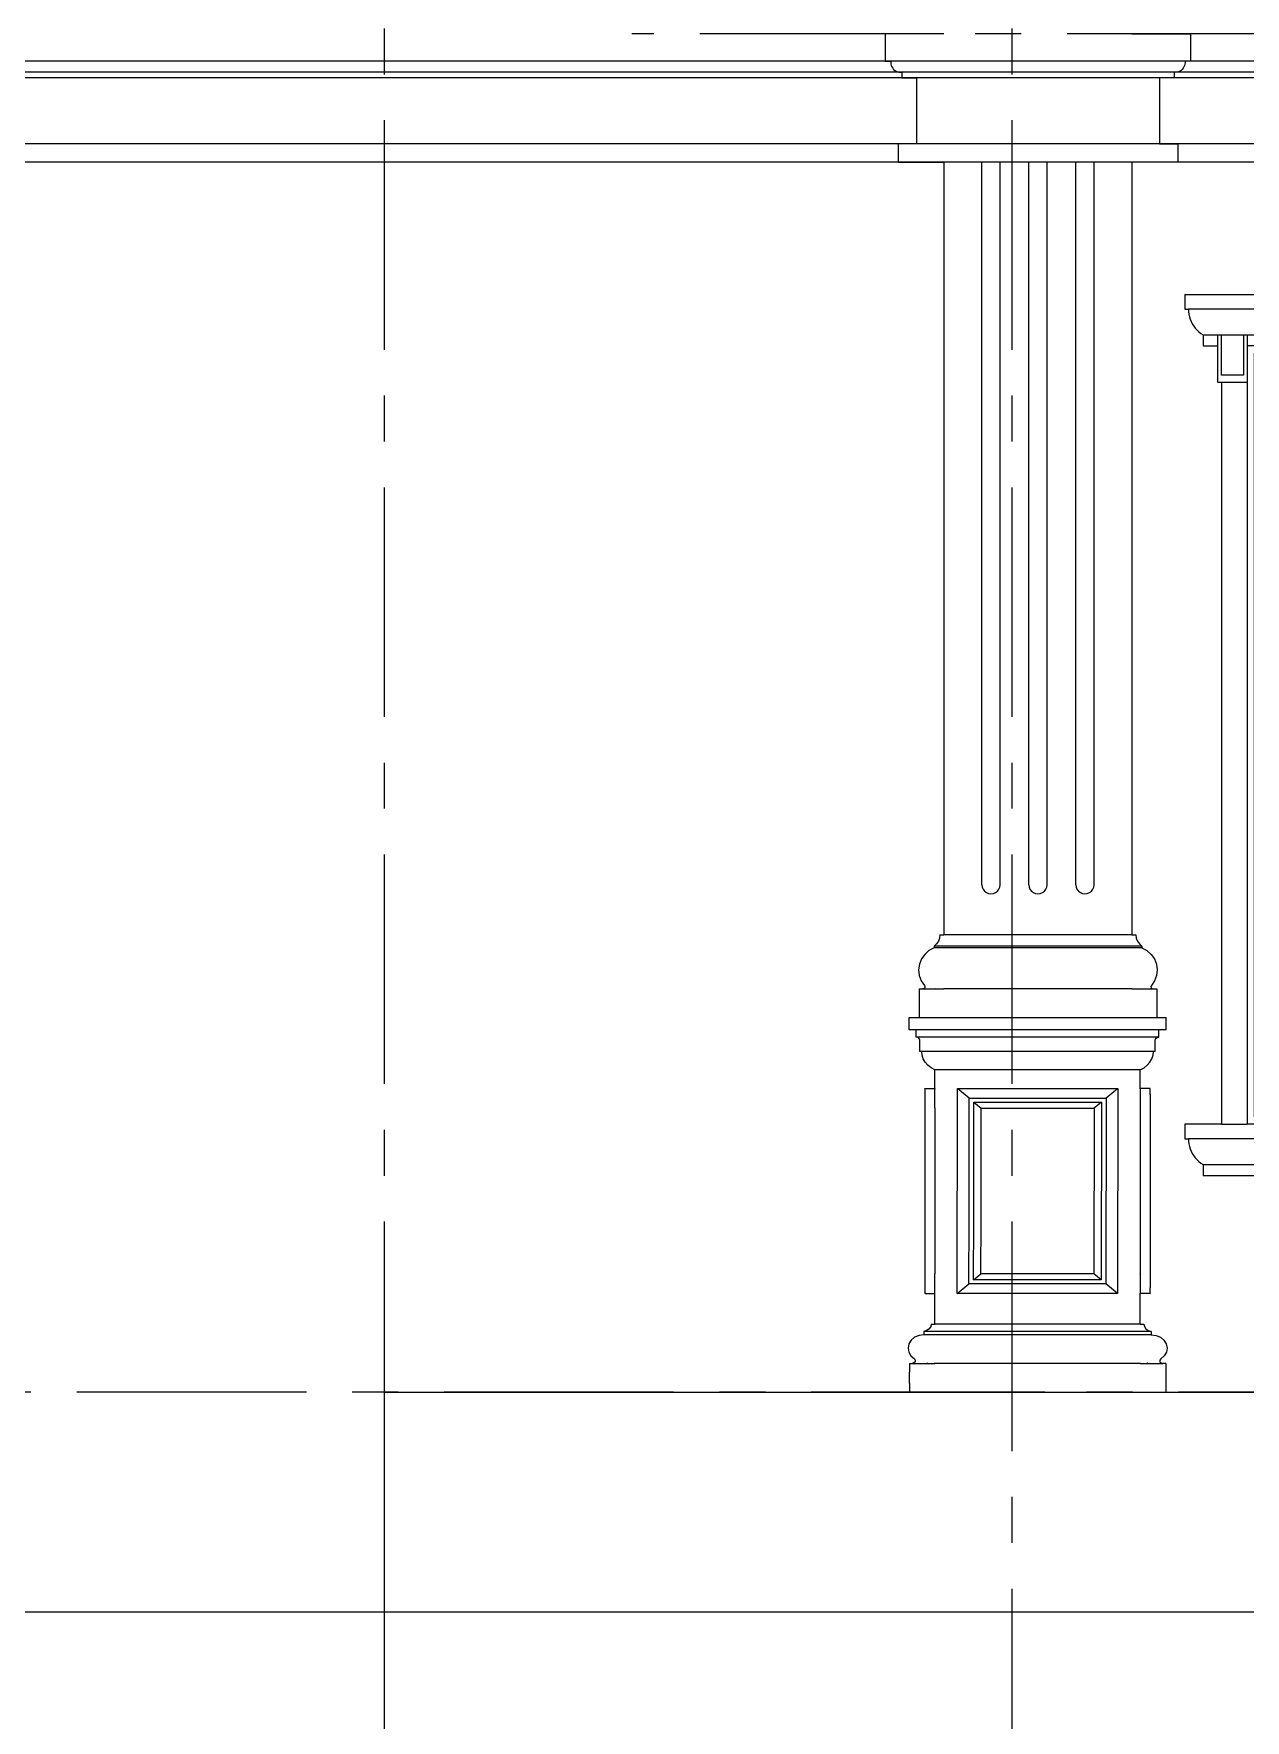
# Model space of a CAD drawing. Header units: millimetres. Extents: x 1832547 to 2001569, y -558009 to -417808.
# Drawn here: x 1917759 to 1921059, y -528238 to -523644 of the extents above; entities that cross this region are included whole.
import ezdxf

# ---------------------------------------------------------------- set-up
doc = ezdxf.new("R2010")
doc.units = ezdxf.units.MM
doc.header["$MEASUREMENT"] = 0
doc.linetypes.add('CENTER', pattern=[2, 1.25, -0.25, 0.25, -0.25])
for name, color, linetype, lineweight in [('CA.manh 08', 8, 'CONTINUOUS', 9), ('CA.thay 145', 145, 'CONTINUOUS', 18), ('CA.tim 67', 67, 'CENTER', 9), ('CA_manh 08', 8, 'CONTINUOUS', 9)]:
    doc.layers.add(name, color=color, linetype=linetype, lineweight=lineweight)

# ---------------------------------------------------------------- blocks, each defined once
blk = doc.blocks.new('A$C24fd44e5')
at = {"layer": 'CA.thay 145'}
for p, q in [((0, 2400), (0, 2360)), ((0, 2400), (2319.8, 2400)), ((2319.8, 2400), (2319.8, 2360)), ((0, 2360), (10, 2360)), ((10, 2360), (10.2, 2352.9)), ((2309.8, 2360), (10, 2360)), ((10.2, 2352.9), (11, 2345.9)), ((11, 2345.9), (12.4, 2339)), ((2308.8, 2345.9), (2307.3, 2339)), ((2309.6, 2352.9), (2308.8, 2345.9)), ((2309.8, 2360), (2309.6, 2352.9)), ((2309.8, 2360), (2319.8, 2360)), ((12.4, 2339), (14.5, 2332.3)), ((14.5, 2332.3), (17.1, 2325.7)), ((17.1, 2325.7), (20.3, 2319.5)), ((20.3, 2319.5), (24.1, 2313.5)), ((24.1, 2313.5), (28.4, 2307.9)), ((28.4, 2307.9), (33.2, 2302.7)), ((33.2, 2302.7), (38.4, 2298)), ((38.4, 2298), (44, 2293.7)), ((2281.4, 2298), (2275.7, 2293.7)), ((2286.6, 2302.7), (2281.4, 2298)), ((2291.4, 2307.9), (2286.6, 2302.7)), ((2295.7, 2313.5), (2291.4, 2307.9)), ((2299.4, 2319.5), (2295.7, 2313.5)), ((2302.7, 2325.7), (2299.4, 2319.5)), ((2305.3, 2332.3), (2302.7, 2325.7)), ((2307.3, 2339), (2305.3, 2332.3)), ((44, 2293.7), (50, 2290)), ((50, 2290), (90, 2290)), ((50, 2290), (50, 2260)), ((50, 2260), (90, 2260)), ((90, 2260), (90, 2290)), ((90, 2290), (100, 2290)), ((90, 2160), (90, 2260)), ((100, 2290), (160, 2290)), ((160, 2290), (170, 2290)), ((170, 2290), (2149.8, 2290)), ((170, 2290), (170, 2260)), ((2149.8, 2260), (170, 2260)), ((170, 2260), (170, 2160)), ((2149.8, 2290), (2159.8, 2290)), ((2149.8, 2290), (2149.8, 2260)), ((2149.8, 2260), (2149.8, 2160)), ((2159.8, 2290), (2219.8, 2290)), ((2219.8, 2290), (2229.8, 2290)), ((2229.8, 2290), (2269.8, 2290)), ((2229.8, 2260), (2229.8, 2290)), ((2229.8, 2160), (2229.8, 2260)), ((2269.8, 2260), (2229.8, 2260)), ((2275.7, 2293.7), (2269.8, 2290)), ((2269.8, 2290), (2269.8, 2260)), ((100, 2160), (90, 2160)), ((100, 2160), (100, 140)), ((170, 2160), (100, 2160)), ((170, 2160), (170, 140)), ((240, 210), (240, 2190)), ((240, 2190), (2079.8, 2190)), ((2079.8, 2190), (2079.8, 210)), ((2149.8, 2160), (2219.8, 2160)), ((2149.8, 2160), (2149.8, 140)), ((2219.8, 2160), (2229.8, 2160)), ((2219.8, 2160), (2219.8, 140)), ((2079.8, 210), (240, 210)), ((100, 140), (0, 140)), ((0, 140), (0, 100)), ((100, 140), (170, 140)), ((2149.8, 140), (170, 140)), ((2149.8, 140), (2219.8, 140)), ((2219.8, 140), (2319.8, 140)), ((2319.8, 140), (2319.8, 100)), ((0, 100), (10, 100)), ((10, 100), (10.2, 92.9)), ((2309.8, 100), (10, 100)), ((10.2, 92.9), (11, 85.9)), ((2309.6, 92.9), (2308.8, 85.9)), ((2309.8, 100), (2309.6, 92.9)), ((2309.8, 100), (2319.8, 100)), ((11, 85.9), (12.4, 79)), ((12.4, 79), (14.5, 72.3)), ((14.5, 72.3), (17.1, 65.7)), ((17.1, 65.7), (20.3, 59.5)), ((20.3, 59.5), (24.1, 53.5)), ((24.1, 53.5), (28.4, 47.9)), ((28.4, 47.9), (33.2, 42.7)), ((2291.4, 47.9), (2286.6, 42.7)), ((2295.7, 53.5), (2291.4, 47.9)), ((2299.4, 59.5), (2295.7, 53.5)), ((2302.7, 65.7), (2299.4, 59.5)), ((2305.3, 72.3), (2302.7, 65.7)), ((2307.3, 79), (2305.3, 72.3)), ((2308.8, 85.9), (2307.3, 79)), ((33.2, 42.7), (38.4, 38)), ((38.4, 38), (44, 33.7)), ((44, 33.7), (50, 30)), ((50, 30), (50, 0)), ((50, 30), (2269.8, 30)), ((50, 0), (2269.8, 0)), ((2275.7, 33.7), (2269.8, 30)), ((2269.8, 30), (2269.8, 0)), ((2281.4, 38), (2275.7, 33.7)), ((2286.6, 42.7), (2281.4, 38))]:
    blk.add_line(p, q, dxfattribs=at)
at = {"layer": 'CA_manh 08'}
for p, q in [((100, 2180), (100, 2290)), ((160, 2290), (160, 2180)), ((2159.8, 2290), (2159.8, 2180)), ((2219.8, 2180), (2219.8, 2290)), ((190, 2240), (2129.8, 2240)), ((190, 160), (190, 2240)), ((220, 190), (220, 2210)), ((2099.8, 2210), (220, 2210)), ((2099.8, 190), (2099.8, 2210)), ((2129.8, 2240), (2129.8, 160)), ((160, 2180), (100, 2180)), ((2159.8, 2180), (2219.8, 2180)), ((220, 190), (2099.8, 190)), ((2129.8, 160), (190, 160))]:
    blk.add_line(p, q, dxfattribs=at)

msp = doc.modelspace()

# ---------------------------------------------------------------- linework, layer by layer
at = {"layer": 'CA.manh 08'}
for p, q in [((1920341.3, -525961.7), (1920341.3, -523993.6)), ((1920391.3, -525961.7), (1920391.3, -523993.6)), ((1920469.2, -525961.7), (1920469.2, -523993.6)), ((1920519.2, -525961.7), (1920519.2, -523993.6)), ((1920597.2, -525961.7), (1920597.2, -523993.6)), ((1920647.2, -525961.7), (1920647.2, -523993.6)), ((1920341.3, -525961.7), (1920342.2, -525968.1)), ((1920342.2, -525968.1), (1920344.7, -525974.2)), ((1920344.7, -525974.2), (1920348.6, -525979.4)), ((1920384, -525979.4), (1920388, -525974.2)), ((1920388, -525974.2), (1920390.5, -525968.1)), ((1920390.5, -525968.1), (1920391.3, -525961.7)), ((1920469.2, -525961.7), (1920470.1, -525968.1)), ((1920470.1, -525968.1), (1920472.6, -525974.2)), ((1920472.6, -525974.2), (1920476.6, -525979.4)), ((1920511.9, -525979.4), (1920515.9, -525974.2)), ((1920515.9, -525974.2), (1920518.4, -525968.1)), ((1920518.4, -525968.1), (1920519.2, -525961.7)), ((1920597.2, -525961.7), (1920598, -525968.1)), ((1920598, -525968.1), (1920600.5, -525974.2)), ((1920600.5, -525974.2), (1920604.5, -525979.4)), ((1920639.8, -525979.4), (1920643.8, -525974.2)), ((1920643.8, -525974.2), (1920646.3, -525968.1)), ((1920646.3, -525968.1), (1920647.2, -525961.7)), ((1920348.6, -525979.4), (1920353.8, -525983.3)), ((1920353.8, -525983.3), (1920359.9, -525985.8)), ((1920359.9, -525985.8), (1920366.3, -525986.7)), ((1920366.3, -525986.7), (1920372.8, -525985.8)), ((1920372.8, -525985.8), (1920378.8, -525983.3)), ((1920378.8, -525983.3), (1920384, -525979.4)), ((1920476.6, -525979.4), (1920481.7, -525983.3)), ((1920481.7, -525983.3), (1920487.8, -525985.8)), ((1920487.8, -525985.8), (1920494.2, -525986.7)), ((1920494.2, -525986.7), (1920500.7, -525985.8)), ((1920500.7, -525985.8), (1920506.7, -525983.3)), ((1920506.7, -525983.3), (1920511.9, -525979.4)), ((1920604.5, -525979.4), (1920609.7, -525983.3)), ((1920609.7, -525983.3), (1920615.7, -525985.8)), ((1920615.7, -525985.8), (1920622.2, -525986.7)), ((1920622.2, -525986.7), (1920628.6, -525985.8)), ((1920628.6, -525985.8), (1920634.7, -525983.3)), ((1920634.7, -525983.3), (1920639.8, -525979.4)), ((1920777.3, -526128.6), (1920211.2, -526128.6))]:
    msp.add_line(p, q, dxfattribs=at)
for points in [[(1919388.6, -523718.6), (1912874.3, -523718.6)], [(1924198.4, -523718.6), (1919388.6, -523718.6)], [(1919388.6, -523748.7), (1912919.3, -523748.7)], [(1924198.4, -523748.7), (1919388.6, -523748.7)]]:
    msp.add_lwpolyline(points, dxfattribs=at)
at = {"layer": 'CA.thay 145'}
for p, q in [((1920238.4, -523993.6), (1920238.4, -526098.6)), ((1920750.1, -523993.6), (1920750.1, -526098.6)), ((1920226.5, -526107.5), (1920223.3, -526115.8)), ((1920227.5, -526098.6), (1920226.5, -526107.5)), ((1920227.5, -526098.6), (1920238.4, -526098.6)), ((1920750.1, -526098.6), (1920238.4, -526098.6)), ((1920750.1, -526098.6), (1920761, -526098.6)), ((1920761, -526098.6), (1920761.9, -526107.5)), ((1920761.9, -526107.5), (1920765.2, -526115.8)), ((1920185.8, -526151.3), (1920176.9, -526163.9)), ((1920197.4, -526141.1), (1920185.8, -526151.3)), ((1920211.2, -526134), (1920197.4, -526141.1)), ((1920218.1, -526123), (1920211.2, -526128.6)), ((1920211.2, -526128.6), (1920211.2, -526134)), ((1920777.3, -526134), (1920211.2, -526134)), ((1920223.3, -526115.8), (1920218.1, -526123)), ((1920765.2, -526115.8), (1920770.4, -526123)), ((1920770.4, -526123), (1920777.3, -526128.6)), ((1920777.3, -526128.6), (1920777.3, -526134)), ((1920777.3, -526134), (1920791, -526141.1)), ((1920791, -526141.1), (1920802.7, -526151.3)), ((1920802.7, -526151.3), (1920811.6, -526163.9)), ((1920171.3, -526178.3), (1920169.4, -526193.7)), ((1920169.4, -526193.7), (1920171.1, -526209)), ((1920176.9, -526163.9), (1920171.3, -526178.3)), ((1920811.6, -526163.9), (1920817.2, -526178.3)), ((1920817.2, -526178.3), (1920819.1, -526193.7)), ((1920819.1, -526193.7), (1920817.4, -526209)), ((1920170.4, -526245.6), (1920170.4, -526323.6)), ((1920170.4, -526245.6), (1920181.2, -526245.6)), ((1920171.1, -526209), (1920176.4, -526223.5)), ((1920176.4, -526223.5), (1920185.1, -526236.3)), ((1920184.3, -526244.7), (1920181.2, -526245.6)), ((1920181.2, -526245.6), (1920214.7, -526245.6)), ((1920186.3, -526242.2), (1920184.3, -526244.7)), ((1920185.1, -526236.3), (1920186.6, -526239.1)), ((1920186.6, -526239.1), (1920186.3, -526242.2)), ((1920214.7, -526245.6), (1920214.9, -526244.7)), ((1920214.7, -526245.6), (1920238.4, -526245.6)), ((1920238.4, -526245.6), (1920238.4, -526244.7)), ((1920750.1, -526245.6), (1920238.4, -526245.6)), ((1920750.1, -526245.6), (1920750.1, -526244.7)), ((1920750.1, -526245.6), (1920773.8, -526245.6)), ((1920773.8, -526245.6), (1920773.6, -526244.7)), ((1920773.8, -526245.6), (1920807.3, -526245.6)), ((1920803.4, -526236.3), (1920801.9, -526239.1)), ((1920801.9, -526239.1), (1920802.2, -526242.2)), ((1920802.2, -526242.2), (1920804.2, -526244.7)), ((1920812.1, -526223.5), (1920803.4, -526236.3)), ((1920804.2, -526244.7), (1920807.3, -526245.6)), ((1920807.3, -526245.6), (1920818.1, -526245.6)), ((1920817.4, -526209), (1920812.1, -526223.5)), ((1920818.1, -526245.6), (1920818.1, -526323.6)), ((1920143.1, -526356.5), (1920143.1, -526323.6)), ((1920143.1, -526323.6), (1920170.4, -526323.6)), ((1920170.4, -526323.6), (1920818.1, -526323.6)), ((1920818.1, -526323.6), (1920843.3, -526323.6)), ((1920843.3, -526356.5), (1920843.3, -526323.6)), ((1920162.9, -526356.5), (1920143.1, -526356.5)), ((1920162.9, -526377.1), (1920162.9, -526356.5)), ((1920823.5, -526356.5), (1920162.9, -526356.5)), ((1920166.7, -526377.7), (1920162.9, -526377.1)), ((1920195.2, -526377.1), (1920162.9, -526377.1)), ((1920169.9, -526379.5), (1920166.7, -526377.7)), ((1920172, -526382.1), (1920169.9, -526379.5)), ((1920172.8, -526385.3), (1920172, -526382.1)), ((1920172.8, -526416.1), (1920172.8, -526385.3)), ((1920195.2, -526377.1), (1920195.5, -526377.7)), ((1920228.5, -526377.1), (1920195.2, -526377.1)), ((1920228.5, -526377.1), (1920228.5, -526377.7)), ((1920243.3, -526377.1), (1920228.5, -526377.1)), ((1920243.3, -526377.1), (1920243.3, -526377.7)), ((1920823.5, -526377.1), (1920791.2, -526377.1)), ((1920813.6, -526385.3), (1920814.4, -526382.1)), ((1920813.6, -526416.1), (1920813.6, -526385.3)), ((1920814.4, -526382.1), (1920816.5, -526379.5)), ((1920816.5, -526379.5), (1920819.7, -526377.7)), ((1920819.7, -526377.7), (1920823.5, -526377.1)), ((1920843.3, -526356.5), (1920823.5, -526356.5)), ((1920823.5, -526377.1), (1920823.5, -526356.5)), ((1920177.7, -526416.1), (1920172.8, -526416.1)), ((1920178.7, -526426.2), (1920177.7, -526416.1)), ((1920181.9, -526436), (1920178.7, -526426.2)), ((1920804.6, -526436), (1920807.7, -526426.2)), ((1920807.7, -526426.2), (1920808.7, -526416.1)), ((1920813.6, -526416.1), (1920808.7, -526416.1)), ((1920187.1, -526445.1), (1920181.9, -526436)), ((1920194.4, -526453.2), (1920187.1, -526445.1)), ((1920203.3, -526460.1), (1920194.4, -526453.2)), ((1920213.6, -526465.5), (1920203.3, -526460.1)), ((1920213.5, -526517.3), (1920213.6, -526465.5)), ((1920772.8, -526465.5), (1920213.6, -526465.5)), ((1920772.8, -526465.5), (1920783.1, -526460.1)), ((1920772.9, -526517.3), (1920772.8, -526465.5)), ((1920783.1, -526460.1), (1920792, -526453.2)), ((1920792, -526453.2), (1920799.3, -526445.1)), ((1920799.3, -526445.1), (1920804.6, -526436)), ((1920186.1, -526517.4), (1920186.2, -526517.3)), ((1920186.1, -526517.5), (1920186.1, -526517.4)), ((1920186.1, -526517.6), (1920186.1, -526517.5)), ((1920186.1, -526517.6), (1920186.1, -527074)), ((1920186.2, -526517.2), (1920186.3, -526517.1)), ((1920186.2, -526517.3), (1920186.2, -526517.2)), ((1920186.3, -526517.1), (1920186.4, -526517)), ((1920186.4, -526517), (1920186.5, -526517)), ((1920186.5, -526517), (1920186.6, -526516.9)), ((1920186.6, -526516.9), (1920186.7, -526516.8)), ((1920186.7, -526516.8), (1920186.8, -526516.8)), ((1920186.8, -526516.8), (1920187, -526516.8)), ((1920187, -526516.8), (1920187.1, -526516.8)), ((1920187.1, -526516.8), (1920212.6, -526516.8)), ((1920212.6, -526516.8), (1920212.8, -526516.8)), ((1920212.8, -526516.8), (1920212.9, -526516.8)), ((1920212.9, -526516.8), (1920213, -526516.8)), ((1920213, -526516.8), (1920213.1, -526516.9)), ((1920213.1, -526516.9), (1920213.2, -526517)), ((1920213.2, -526517), (1920213.3, -526517)), ((1920213.3, -526517), (1920213.4, -526517.1)), ((1920213.4, -526517.1), (1920213.5, -526517.2)), ((1920213.5, -526517.2), (1920213.5, -526517.3)), ((1920213.5, -526517.3), (1920213.6, -526517.4)), ((1920213.6, -526517.4), (1920213.6, -526517.5)), ((1920213.6, -526517.5), (1920213.6, -526517.6)), ((1920213.6, -526569.5), (1920213.6, -526517.6)), ((1920274.3, -527074.8), (1920275.5, -526516.8)), ((1920275.5, -526516.8), (1920711.9, -526516.8)), ((1920276.5, -526517.6), (1920275.5, -526516.8)), ((1920307.1, -526543.1), (1920276.5, -526517.6)), ((1920710.9, -526517.6), (1920680.2, -526543.1)), ((1920711.9, -526516.8), (1920710.7, -527074.8)), ((1920711.9, -526516.8), (1920710.9, -526517.6)), ((1920772.9, -526517.3), (1920772.8, -526517.4)), ((1920772.8, -526517.4), (1920772.8, -526517.5)), ((1920772.8, -526517.5), (1920772.8, -526517.6)), ((1920772.8, -526517.6), (1920772.8, -526569.5)), ((1920773, -526517.1), (1920772.9, -526517.2)), ((1920772.9, -526517.2), (1920772.9, -526517.3)), ((1920773.1, -526517), (1920773, -526517.1)), ((1920773.2, -526517), (1920773.1, -526517)), ((1920773.3, -526516.9), (1920773.2, -526517)), ((1920773.4, -526516.8), (1920773.3, -526516.9)), ((1920773.5, -526516.8), (1920773.4, -526516.8)), ((1920773.6, -526516.8), (1920773.5, -526516.8)), ((1920773.8, -526516.8), (1920773.6, -526516.8)), ((1920799.3, -526516.8), (1920773.8, -526516.8)), ((1920799.4, -526516.8), (1920799.3, -526516.8)), ((1920799.6, -526516.8), (1920799.4, -526516.8)), ((1920799.7, -526516.8), (1920799.6, -526516.8)), ((1920799.8, -526516.9), (1920799.7, -526516.8)), ((1920799.9, -526517), (1920799.8, -526516.9)), ((1920800, -526517), (1920799.9, -526517)), ((1920800.1, -526517.1), (1920800, -526517)), ((1920800.2, -526517.2), (1920800.1, -526517.1)), ((1920800.2, -526517.3), (1920800.2, -526517.2)), ((1920800.3, -526517.4), (1920800.2, -526517.3)), ((1920800.3, -526517.5), (1920800.3, -526517.4)), ((1920800.3, -526517.6), (1920800.3, -526517.5)), ((1920800.3, -526532.2), (1920800.3, -526517.6)), ((1920187.1, -526533.1), (1920186.8, -526533)), ((1920212.9, -526570.3), (1920212.8, -526570.3)), ((1920213, -526570.3), (1920212.9, -526570.3)), ((1920213.1, -526570.2), (1920213, -526570.3)), ((1920213.2, -526570.2), (1920213.1, -526570.2)), ((1920213.3, -526570.1), (1920213.2, -526570.2)), ((1920213.4, -526570), (1920213.3, -526570.1)), ((1920213.5, -526569.9), (1920213.4, -526570)), ((1920213.6, -526569.7), (1920213.5, -526569.8)), ((1920213.5, -526569.8), (1920213.5, -526569.9)), ((1920213.5, -526569.8), (1920213.5, -527021.8)), ((1920213.6, -526569.5), (1920213.6, -526569.6)), ((1920213.6, -526569.6), (1920213.6, -526569.7)), ((1920306.5, -526874.5), (1920307.1, -526543.1)), ((1920307.1, -526543.1), (1920680.2, -526543.1)), ((1920680.2, -526543.1), (1920679.1, -527048.5)), ((1920772.8, -526569.5), (1920772.8, -526569.6)), ((1920772.8, -526569.6), (1920772.8, -526569.7)), ((1920772.8, -526569.7), (1920772.9, -526569.8)), ((1920772.9, -526569.8), (1920772.9, -527021.8)), ((1920772.9, -526569.9), (1920773, -526570)), ((1920773, -526570), (1920773.1, -526570.1)), ((1920773.1, -526570.1), (1920773.2, -526570.2)), ((1920773.2, -526570.2), (1920773.3, -526570.2)), ((1920773.3, -526570.2), (1920773.4, -526570.3)), ((1920773.4, -526570.3), (1920773.5, -526570.3)), ((1920773.5, -526570.3), (1920773.6, -526570.3)), ((1920773.6, -526570.3), (1920773.8, -526570.3)), ((1920799.7, -526532.9), (1920799.7, -526532.9)), ((1920799.7, -526532.9), (1920799.8, -526532.9)), ((1920799.8, -526532.9), (1920799.9, -526532.8)), ((1920799.9, -526532.8), (1920800, -526532.8)), ((1920800, -526532.8), (1920800.1, -526532.7)), ((1920800.1, -526532.7), (1920800.2, -526532.6)), ((1920800.1, -526532.7), (1920800.1, -526532.7)), ((1920800.2, -526532.5), (1920800.3, -526532.4)), ((1920800.2, -526532.6), (1920800.2, -526532.5)), ((1920800.2, -526532.5), (1920800.3, -527059.2)), ((1920800.3, -526532.3), (1920800.3, -526532.2)), ((1920800.3, -526532.4), (1920800.3, -526532.3)), ((1920800.3, -526532.4), (1920800.3, -526532.4)), ((1920306, -527048.5), (1920306.5, -526874.5)), ((1920212.9, -527021.3), (1920212.8, -527021.3)), ((1920213, -527021.3), (1920212.9, -527021.3)), ((1920213.1, -527021.4), (1920213, -527021.3)), ((1920213.2, -527021.4), (1920213.1, -527021.4)), ((1920213.3, -527021.5), (1920213.2, -527021.4)), ((1920213.4, -527021.6), (1920213.3, -527021.5)), ((1920213.5, -527021.7), (1920213.4, -527021.6)), ((1920213.5, -527021.8), (1920213.5, -527021.7)), ((1920213.6, -527021.9), (1920213.5, -527021.8)), ((1920213.6, -527022), (1920213.6, -527021.9)), ((1920213.6, -527022.1), (1920213.6, -527022)), ((1920213.6, -527074), (1920213.6, -527022.1)), ((1920772.8, -527021.9), (1920772.9, -527021.8)), ((1920772.8, -527022), (1920772.8, -527021.9)), ((1920772.8, -527022.1), (1920772.8, -527022)), ((1920772.8, -527022.1), (1920772.8, -527074)), ((1920772.9, -527021.7), (1920773, -527021.6)), ((1920773, -527021.6), (1920773.1, -527021.5)), ((1920773.1, -527021.5), (1920773.2, -527021.4)), ((1920773.2, -527021.4), (1920773.3, -527021.4)), ((1920773.3, -527021.4), (1920773.4, -527021.3)), ((1920773.4, -527021.3), (1920773.5, -527021.3)), ((1920773.5, -527021.3), (1920773.6, -527021.3)), ((1920773.6, -527021.3), (1920773.8, -527021.3)), ((1920186.1, -527074), (1920186.1, -527074.1)), ((1920186.1, -527074.1), (1920186.1, -527074.2)), ((1920186.1, -527074.2), (1920186.2, -527074.3)), ((1920186.2, -527074.3), (1920186.2, -527074.4)), ((1920186.2, -527074.4), (1920186.3, -527074.5)), ((1920186.3, -527074.5), (1920186.4, -527074.6)), ((1920186.4, -527074.6), (1920186.5, -527074.7)), ((1920186.5, -527074.7), (1920186.6, -527074.7)), ((1920186.6, -527074.7), (1920186.7, -527074.8)), ((1920186.7, -527074.8), (1920186.8, -527074.8)), ((1920187.1, -527058.5), (1920186.8, -527058.6)), ((1920186.8, -527074.8), (1920187, -527074.8)), ((1920187, -527074.8), (1920187.1, -527074.8)), ((1920187.1, -527074.8), (1920212.6, -527074.8)), ((1920212.6, -527074.8), (1920212.8, -527074.8)), ((1920212.8, -527074.8), (1920212.9, -527074.8)), ((1920212.9, -527074.8), (1920213, -527074.8)), ((1920213, -527074.8), (1920213.1, -527074.7)), ((1920213.1, -527074.7), (1920213.2, -527074.7)), ((1920213.2, -527074.7), (1920213.3, -527074.6)), ((1920213.3, -527074.6), (1920213.4, -527074.5)), ((1920213.4, -527074.5), (1920213.5, -527074.4)), ((1920213.5, -527074.3), (1920213.6, -527074.2)), ((1920213.5, -527074.4), (1920213.5, -527074.3)), ((1920213.6, -527158.5), (1920213.5, -527074.3)), ((1920213.6, -527074.1), (1920213.6, -527074)), ((1920213.6, -527074.2), (1920213.6, -527074.1)), ((1920274.3, -527074.8), (1920306, -527048.5)), ((1920274.3, -527074.8), (1920275.3, -527074)), ((1920710.7, -527074.8), (1920274.3, -527074.8)), ((1920493.1, -527048.5), (1920306, -527048.5)), ((1920679.1, -527048.5), (1920494.2, -527048.5)), ((1920709.7, -527074), (1920679.1, -527048.5)), ((1920710.7, -527074.8), (1920709.7, -527074)), ((1920772.8, -527074.1), (1920772.8, -527074)), ((1920772.8, -527074.2), (1920772.8, -527074.1)), ((1920772.9, -527074.3), (1920772.8, -527074.2)), ((1920772.8, -527158.5), (1920772.9, -527074.3)), ((1920772.9, -527074.4), (1920772.9, -527074.3)), ((1920773, -527074.5), (1920772.9, -527074.4)), ((1920773.1, -527074.6), (1920773, -527074.5)), ((1920773.2, -527074.7), (1920773.1, -527074.6)), ((1920773.3, -527074.7), (1920773.2, -527074.7)), ((1920773.4, -527074.8), (1920773.3, -527074.7)), ((1920773.5, -527074.8), (1920773.4, -527074.8)), ((1920773.6, -527074.8), (1920773.5, -527074.8)), ((1920773.8, -527074.8), (1920773.6, -527074.8)), ((1920799.3, -527074.8), (1920773.8, -527074.8)), ((1920799.7, -527058.7), (1920799.3, -527058.5)), ((1920799.4, -527074.8), (1920799.3, -527074.8)), ((1920799.6, -527074.8), (1920799.4, -527074.8)), ((1920799.7, -527074.8), (1920799.6, -527074.8)), ((1920799.8, -527074.7), (1920799.7, -527074.8)), ((1920799.9, -527074.7), (1920799.8, -527074.7)), ((1920800, -527074.6), (1920799.9, -527074.7)), ((1920800.1, -527074.5), (1920800, -527074.6)), ((1920800.2, -527074.4), (1920800.1, -527074.5)), ((1920800.3, -527074.2), (1920800.2, -527074.3)), ((1920800.2, -527074.3), (1920800.2, -527074.4)), ((1920800.3, -527059.2), (1920800.3, -527059.3)), ((1920800.3, -527059.3), (1920800.3, -527059.3)), ((1920800.3, -527059.3), (1920800.3, -527059.4)), ((1920800.3, -527074), (1920800.3, -527059.4)), ((1920800.3, -527074), (1920800.3, -527074.1)), ((1920800.3, -527074.1), (1920800.3, -527074.2)), ((1920202.3, -527165.5), (1920198.1, -527171.7)), ((1920203.7, -527158.5), (1920202.3, -527165.5)), ((1920203.7, -527158.5), (1920213.6, -527158.5)), ((1920772.8, -527158.5), (1920213.6, -527158.5)), ((1920772.8, -527158.5), (1920782.7, -527158.5)), ((1920782.7, -527158.5), (1920784.1, -527165.5)), ((1920784.1, -527165.5), (1920788.3, -527171.7)), ((1920142.7, -527212.5), (1920140.5, -527223.7)), ((1920148.9, -527202.5), (1920142.7, -527212.5)), ((1920158.5, -527194.4), (1920148.9, -527202.5)), ((1920170.5, -527189.2), (1920158.5, -527194.4)), ((1920183.9, -527187.3), (1920170.5, -527189.2)), ((1920191.8, -527176.4), (1920183.9, -527179.1)), ((1920802.5, -527179.1), (1920183.9, -527179.1)), ((1920183.9, -527179.1), (1920183.9, -527187.3)), ((1920802.5, -527187.3), (1920183.9, -527187.3)), ((1920198.1, -527171.7), (1920191.8, -527176.4)), ((1920788.3, -527171.7), (1920794.6, -527176.4)), ((1920794.6, -527176.4), (1920802.5, -527179.1)), ((1920802.5, -527179.1), (1920802.5, -527187.3)), ((1920802.5, -527187.3), (1920815.9, -527189.2)), ((1920815.9, -527189.2), (1920827.9, -527194.4)), ((1920827.9, -527194.4), (1920837.5, -527202.5)), ((1920837.5, -527202.5), (1920843.7, -527212.5)), ((1920843.7, -527212.5), (1920845.9, -527223.7)), ((1920140.5, -527223.7), (1920142.5, -527234.9)), ((1920142.5, -527234.9), (1920148.5, -527245)), ((1920148.5, -527245), (1920157.9, -527253.2)), ((1920159.8, -527261), (1920156.6, -527264.2)), ((1920157.9, -527253.2), (1920160.3, -527256.8)), ((1920160.3, -527256.8), (1920159.8, -527261)), ((1920828.5, -527253.2), (1920826.1, -527256.8)), ((1920826.1, -527256.8), (1920826.6, -527261)), ((1920826.6, -527261), (1920829.8, -527264.2)), ((1920837.9, -527245), (1920828.5, -527253.2)), ((1920843.9, -527234.9), (1920837.9, -527245)), ((1920845.9, -527223.7), (1920843.9, -527234.9)), ((1920144.3, -527265.4), (1920144.3, -527289)), ((1920144.3, -527265.4), (1920151.8, -527265.4)), ((1920144.3, -527320.1), (1920144.3, -527289)), ((1920156.6, -527264.2), (1920151.8, -527265.4)), ((1920151.8, -527265.4), (1920193.2, -527265.4)), ((1920193.2, -527265.4), (1920193.5, -527264.2)), ((1920193.2, -527265.4), (1920213.6, -527265.4)), ((1920213.6, -527265.4), (1920213.6, -527264.2)), ((1920772.8, -527265.4), (1920213.6, -527265.4)), ((1920772.8, -527265.4), (1920772.8, -527264.2)), ((1920772.8, -527265.4), (1920793.2, -527265.4)), ((1920793.2, -527265.4), (1920792.9, -527264.2)), ((1920793.2, -527265.4), (1920834.6, -527265.4)), ((1920829.8, -527264.2), (1920834.6, -527265.4)), ((1920842.1, -527265.4), (1920834.6, -527265.4)), ((1920842.1, -527265.4), (1920842.1, -527343.6)), ((1920144.3, -527320.1), (1920144.3, -527343.6)), ((1920144.3, -527343.6), (1920842.1, -527343.6)), ((1920493.2, -527343.6), (1920473.4, -527343.6)), ((1920474.1, -527343.6), (1920473.4, -527343.6)), ((1920476.1, -527343.6), (1920474.1, -527343.6)), ((1920479.2, -527343.6), (1920476.1, -527343.6)), ((1920483.3, -527343.6), (1920479.2, -527343.6)), ((1920488.1, -527343.6), (1920483.3, -527343.6)), ((1920493.2, -527343.6), (1920488.1, -527343.6)), ((1920498.3, -527343.6), (1920493.2, -527343.6)), ((1920503.1, -527343.6), (1920498.3, -527343.6)), ((1920507.2, -527343.6), (1920503.1, -527343.6)), ((1920510.3, -527343.6), (1920507.2, -527343.6)), ((1920512.3, -527343.6), (1920510.3, -527343.6)), ((1920513, -527343.6), (1920512.3, -527343.6))]:
    msp.add_line(p, q, dxfattribs=at)
for points in [[(1920238.4, -523643.6), (1920078.4, -523643.6), (1920078.4, -523718.6), (1920093.4, -523718.6), (1920093.3, -523722.6), (1920093.8, -523726.6), (1920094.9, -523730.5), (1920096.5, -523734.2), (1920098.7, -523737.6), (1920101.3, -523740.6), (1920104.4, -523743.3), (1920107.8, -523745.4), (1920111.5, -523747.1), (1920115.4, -523748.2), (1920119.4, -523748.7), (1920123.4, -523748.7), (1920123.4, -523763.6), (1920163.4, -523763.6), (1920163.4, -523943.6), (1920113.4, -523943.6), (1920113.4, -523993.6), (1920238.4, -523993.6)], [(1920750.1, -523643.6), (1920910.1, -523643.6), (1920910.1, -523718.6), (1920895.1, -523718.6), (1920895.2, -523722.6), (1920894.7, -523726.6), (1920893.6, -523730.5), (1920892, -523734.2), (1920889.8, -523737.6), (1920887.2, -523740.7), (1920884.1, -523743.3), (1920880.7, -523745.5), (1920877, -523747.1), (1920873.1, -523748.2), (1920869.1, -523748.7), (1920865.1, -523748.7), (1920865.1, -523763.6), (1920825.1, -523763.6), (1920825.1, -523943.6), (1920875.1, -523943.6), (1920875.1, -523993.6), (1920750.1, -523993.6)], [(1919388.6, -523763.6), (1912919.3, -523763.6)], [(1924198.4, -523763.6), (1919388.6, -523763.6)], [(1919388.6, -523943.6), (1912909.3, -523943.6)], [(1924198.4, -523943.6), (1919388.6, -523943.6)], [(1919388.6, -523993.6), (1912909.3, -523993.6)], [(1924198.4, -523993.6), (1919388.6, -523993.6)], [(1918714.3, -527943.6), (1918714.3, -527343.6), (1920424.3, -527343.6)], [(1920544.3, -527343.6), (1928674.4, -527343.6)], [(1928674.4, -527943.6), (1912974.3, -527943.6)]]:
    msp.add_lwpolyline(points, dxfattribs=at)
at = {"layer": 'CA.tim 67', "ltscale": 500}
for p, q in [((1918714.3, -531504.3), (1918714.3, -514383.7)), ((1920424.3, -531504.3), (1920424.3, -514383.7))]:
    msp.add_line(p, q, dxfattribs=at)
for points in [[(1924198.4, -523643.6), (1919388.6, -523643.6)], [(1933501.9, -527343.6), (1907995.9, -527343.6)], [(1933501.9, -527943.6), (1907995.9, -527943.6)]]:
    msp.add_lwpolyline(points, dxfattribs=at)
at = {"layer": 'CA_manh 08'}
for p, q in [((1920823.5, -526377.1), (1920243.3, -526377.1)), ((1920808.7, -526416.1), (1920177.7, -526416.1)), ((1920319.6, -526874.5), (1920320.1, -526553.9)), ((1920320.1, -526553.9), (1920667.1, -526553.9)), ((1920320.1, -526553.9), (1920339.3, -526569.9)), ((1920338.8, -526569.5), (1920339.8, -526570.3)), ((1920339.3, -526874.6), (1920339.8, -526570.3)), ((1920339.8, -526570.3), (1920647.3, -526570.3)), ((1920647.3, -526570.3), (1920646.4, -527021.3)), ((1920667.1, -526553.9), (1920647.3, -526570.3)), ((1920648.3, -526569.5), (1920647.3, -526570.3)), ((1920667.1, -526553.9), (1920666.1, -527037.7)), ((1920319.1, -527037.7), (1920319.6, -526874.5)), ((1920338.9, -527021.3), (1920339.3, -526874.6)), ((1920319.1, -527037.7), (1920338.9, -527021.3)), ((1920337.9, -527022.1), (1920338.9, -527021.3)), ((1920646.4, -527021.3), (1920338.9, -527021.3)), ((1920647.4, -527022.1), (1920646.4, -527021.3)), ((1920666.1, -527037.7), (1920646.4, -527021.3)), ((1920493.1, -527037.7), (1920319.1, -527037.7)), ((1920666.1, -527037.7), (1920494.2, -527037.7))]:
    msp.add_line(p, q, dxfattribs=at)

# ---------------------------------------------------------------- block references
at = {"layer": 'CA.manh 08'}
msp.add_blockref('A$C24fd44e5', (1920894.3, -526753.6), dxfattribs=at)

doc.saveas('drawing.dxf')
